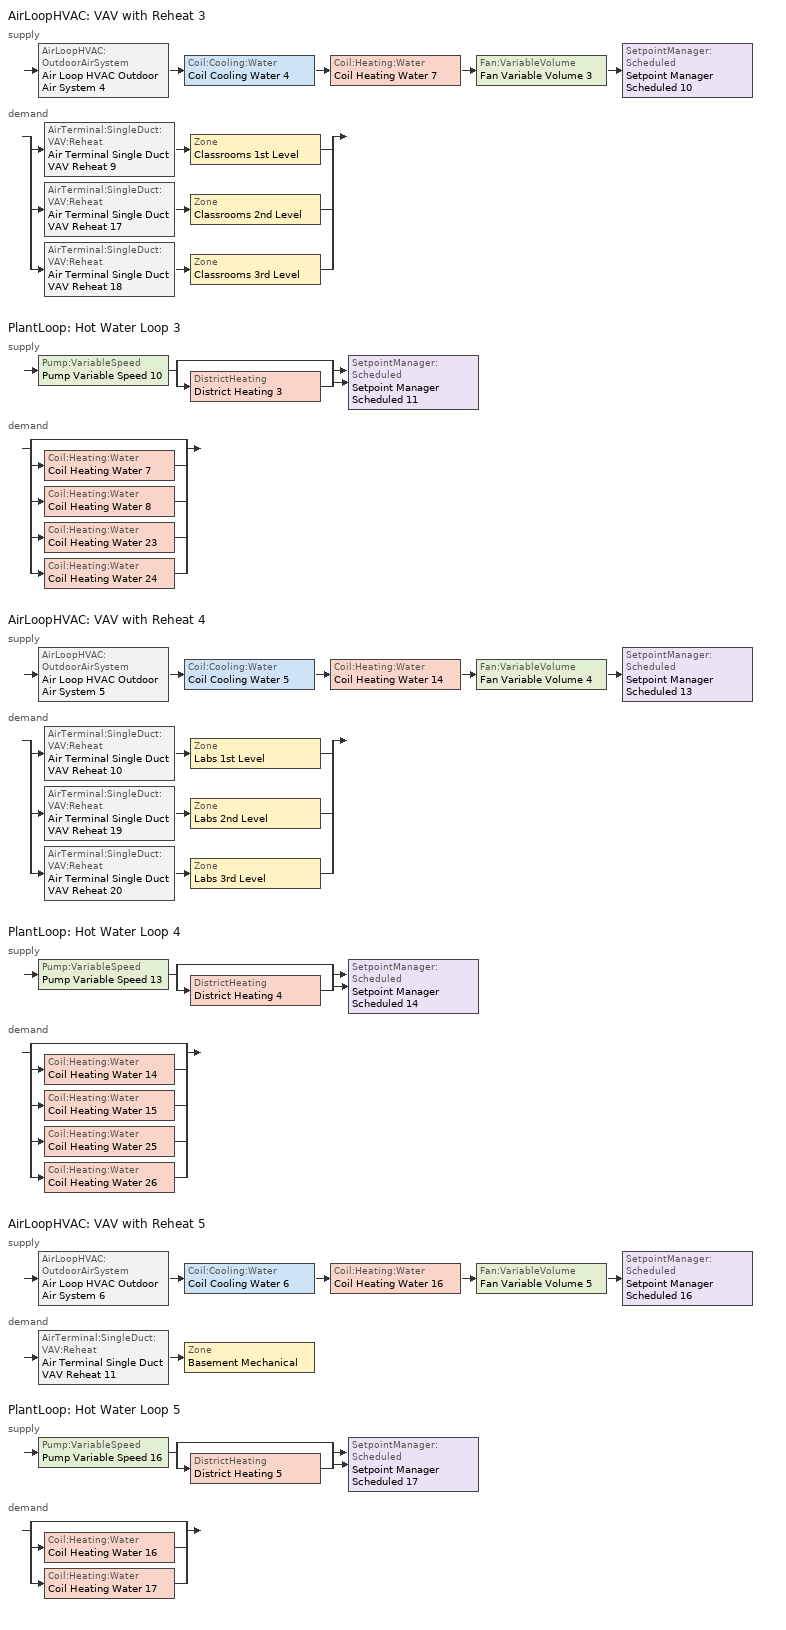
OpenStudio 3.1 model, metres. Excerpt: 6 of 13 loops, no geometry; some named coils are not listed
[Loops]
AirLoopHVAC 'VAV with Reheat 3'
 supply: AirLoopHVAC:OutdoorAirSystem 'Air Loop HVAC Outdoor Air System 4' > Coil:Cooling:Water 'Coil Cooling Water 4' > Coil:Heating:Water 'Coil Heating Water 7' > Fan:VariableVolume 'Fan Variable Volume 3' > SetpointManager:Scheduled 'Setpoint Manager Scheduled 10'
 demand: split
  | AirTerminal:SingleDuct:VAV:Reheat 'Air Terminal Single Duct VAV Reheat 9' > Zone 'Classrooms 1st Level'
  | AirTerminal:SingleDuct:VAV:Reheat 'Air Terminal Single Duct VAV Reheat 17' > Zone 'Classrooms 2nd Level'
  | AirTerminal:SingleDuct:VAV:Reheat 'Air Terminal Single Duct VAV Reheat 18' > Zone 'Classrooms 3rd Level'
PlantLoop 'Hot Water Loop 3'
 supply: Pump:VariableSpeed 'Pump Variable Speed 10' > split
  | bypass
  | DistrictHeating 'District Heating 3'
  join > SetpointManager:Scheduled 'Setpoint Manager Scheduled 11'
 demand: split
  | bypass
  | Coil:Heating:Water 'Coil Heating Water 7'
  | Coil:Heating:Water 'Coil Heating Water 8'
  | Coil:Heating:Water 'Coil Heating Water 23'
  | Coil:Heating:Water 'Coil Heating Water 24'
AirLoopHVAC 'VAV with Reheat 4'
 supply: AirLoopHVAC:OutdoorAirSystem 'Air Loop HVAC Outdoor Air System 5' > Coil:Cooling:Water 'Coil Cooling Water 5' > Coil:Heating:Water 'Coil Heating Water 14' > Fan:VariableVolume 'Fan Variable Volume 4' > SetpointManager:Scheduled 'Setpoint Manager Scheduled 13'
 demand: split
  | AirTerminal:SingleDuct:VAV:Reheat 'Air Terminal Single Duct VAV Reheat 10' > Zone 'Labs 1st Level'
  | AirTerminal:SingleDuct:VAV:Reheat 'Air Terminal Single Duct VAV Reheat 19' > Zone 'Labs 2nd Level'
  | AirTerminal:SingleDuct:VAV:Reheat 'Air Terminal Single Duct VAV Reheat 20' > Zone 'Labs 3rd Level'
PlantLoop 'Hot Water Loop 4'
 supply: Pump:VariableSpeed 'Pump Variable Speed 13' > split
  | bypass
  | DistrictHeating 'District Heating 4'
  join > SetpointManager:Scheduled 'Setpoint Manager Scheduled 14'
 demand: split
  | bypass
  | Coil:Heating:Water 'Coil Heating Water 14'
  | Coil:Heating:Water 'Coil Heating Water 15'
  | Coil:Heating:Water 'Coil Heating Water 25'
  | Coil:Heating:Water 'Coil Heating Water 26'
AirLoopHVAC 'VAV with Reheat 5'
 supply: AirLoopHVAC:OutdoorAirSystem 'Air Loop HVAC Outdoor Air System 6' > Coil:Cooling:Water 'Coil Cooling Water 6' > Coil:Heating:Water 'Coil Heating Water 16' > Fan:VariableVolume 'Fan Variable Volume 5' > SetpointManager:Scheduled 'Setpoint Manager Scheduled 16'
 demand: AirTerminal:SingleDuct:VAV:Reheat 'Air Terminal Single Duct VAV Reheat 11' > Zone 'Basement Mechanical'
PlantLoop 'Hot Water Loop 5'
 supply: Pump:VariableSpeed 'Pump Variable Speed 16' > split
  | bypass
  | DistrictHeating 'District Heating 5'
  join > SetpointManager:Scheduled 'Setpoint Manager Scheduled 17'
 demand: split
  | bypass
  | Coil:Heating:Water 'Coil Heating Water 16'
  | Coil:Heating:Water 'Coil Heating Water 17'
[Sizing:Zone] Zone Cooling Design Supply Air Temperature Input Method=SupplyAirTemperature; Zone Cooling Design Supply Air Temperature {C}=14; Zone Heating Design Supply Air Temperature Input Method=SupplyAirTemperature; Zone Heating Design Supply Air Temperature {C}=40; Zone Cooling Design Supply Air Humidity Ratio {kg-H2O/kg-air}=0.0085; Zone Heating Design Supply Air Humidity Ratio {kg-H2O/kg-air}=0.008; Cooling Design Air Flow Method=DesignDay; Heating Design Air Flow Method=DesignDay; Dedicated Outdoor Air System Control Strategy=NeutralSupplyAir; Dedicated Outdoor Air Low Setpoint Temperature for Design {C}=autosize; Dedicated Outdoor Air High Setpoint Temperature for Design {C}=autosize
Name | Zone Cooling Design Supply Air Temperature Difference {deltaC} | Zone Heating Design Supply Air Temperature Difference {deltaC} | Cooling Minimum Air Flow per Zone Floor Area {m3/s-m2} | Account for Dedicated Outdoor Air System | Design Zone Air Distribution Effectiveness in Cooling Mode | Design Zone Air Distribution Effectiveness in Heating Mode | Cooling Minimum Air Flow {m3/s}
Classrooms 1st Level; Labs 1st Level | 9.5 | 9.5 | 0.0008 | Yes | 0.9 | 0.9
Basement Mechanical | 9.5 | 9.5 | 0.0008 | Yes | 0.9 | 0.9 | 0.0005
Classrooms 2nd Level; Classrooms 3rd Level; Labs 2nd Level; Labs 3rd Level | 11.11 | 11.11 |  | No
[Zone equipment]
Classrooms 1st Level: Air Terminal Single Duct VAV Reheat 9
Basement Mechanical: PTHP, Air Terminal Single Duct VAV Reheat 11
Labs 1st Level: Air Terminal Single Duct VAV Reheat 10, Zone Exhaust Fan
Classrooms 2nd Level: Air Terminal Single Duct VAV Reheat 17
Classrooms 3rd Level: Air Terminal Single Duct VAV Reheat 18
Labs 2nd Level: Air Terminal Single Duct VAV Reheat 19, Zone Exhaust Fan 1
Labs 3rd Level: Air Terminal Single Duct VAV Reheat 20, Zone Exhaust Fan 2
[ZoneHVAC:PackagedTerminalHeatPump]
PTHP: Availability Schedule=Always On Discrete hvac_library; Supply Air Flow Rate During Cooling Operation {m3/s}=Autosize; Supply Air Flow Rate During Heating Operation {m3/s}=Autosize; Supply Air Flow Rate When No Cooling or Heating is Needed {m3/s}=Autosize; Outdoor Air Flow Rate During Cooling Operation {m3/s}=Autosize; Outdoor Air Flow Rate During Heating Operation {m3/s}=Autosize; Outdoor Air Flow Rate When No Cooling or Heating is Needed {m3/s}=Autosize; Supply Air Fan=PTHP CV Fan; Heating Coil=PTHP 1 Spd DX Htg Coil; Cooling Coil=PTHP 1 Spd DX Clg Coil; Supplemental Heating Coil=PTHP Elec Htg Backup Coil; Maximum Supply Air Temperature from Supplemental Heater {C}=Autosize
[Fan:ConstantVolume]
PTHP CV Fan: Availability Schedule=Always On Discrete hvac_library; Maximum Flow Rate {m3/s}=AutoSize
[Coil:Heating:DX:SingleSpeed]
PTHP 1 Spd DX Htg Coil: Availability Schedule=Always On Discrete hvac_library; Rated Total Heating Capacity {W}=Autosize; Rated COP {W/W}=5; Rated Air Flow Rate {m3/s}=Autosize; Rated Supply Fan Power Per Volume Flow Rate {W/(m3/s)}=773.3; Total Heating Capacity Function of Temperature Curve=OS:Curve:Biquadratic 11; Total Heating Capacity Function of Flow Fraction Curve=OS:Curve:Quadratic 14; Energy Input Ratio Function of Temperature Curve=OS:Curve:Biquadratic 12; Energy Input Ratio Function of Flow Fraction Curve=OS:Curve:Quadratic 15; Part Load Fraction Correlation Curve=OS:Curve:Quadratic 16; Defrost Strategy=Resistive; Defrost Control=Timed; Defrost Time Period Fraction=0.166667; Resistive Defrost Heater Capacity {W}=2000
[Coil:Cooling:DX:SingleSpeed]
PTHP 1 Spd DX Clg Coil: Availability Schedule=Always On Discrete hvac_library; Rated Total Cooling Capacity {W}=Autosize; Rated Sensible Heat Ratio=Autosize; Rated COP {W/W}=3; Rated Air Flow Rate {m3/s}=Autosize; Rated Evaporator Fan Power Per Volume Flow Rate {W/(m3/s)}=773.3; Total Cooling Capacity Function of Temperature Curve=OS:Curve:Biquadratic 9; Total Cooling Capacity Function of Flow Fraction Curve=OS:Curve:Quadratic 11; Energy Input Ratio Function of Temperature Curve=OS:Curve:Biquadratic 10; Energy Input Ratio Function of Flow Fraction Curve=OS:Curve:Quadratic 12; Part Load Fraction Correlation Curve=OS:Curve:Quadratic 13; Minimum Outdoor Dry-Bulb Temperature for Compressor Operation {C}=-25; Condenser Type=AirCooled; Evaporative Condenser Effectiveness=0; Evaporative Condenser Air Flow Rate {m3/s}=Autosize; Evaporative Condenser Pump Rated Power Consumption {W}=Autosize; Crankcase Heater Capacity {W}=0; Maximum Outdoor Dry-Bulb Temperature for Crankcase Heater Operation {C}=0; Basin Heater Capacity {W/K}=0; Basin Heater Setpoint Temperature {C}=10
[Coil:Heating:Electric]
PTHP Elec Htg Backup Coil: Availability Schedule=Always On Discrete hvac_library
[AirLoopHVAC] Availability Schedule=Always On Discrete; Design Supply Air Flow Rate {m3/s}=AutoSize; Design Return Air Flow Fraction of Supply Air Flow=1
VAV with Reheat 3; VAV with Reheat 4; VAV with Reheat 5
[Sizing:System] Type of Load to Size On=Sensible; Design Outdoor Air Flow Rate {m3/s}=Autosize; Central Heating Maximum System Air Flow Ratio=0.3; Preheat Design Temperature {C}=7; Preheat Design Humidity Ratio {kg-H2O/kg-Air}=0.008; Precool Design Temperature {C}=12.8; Precool Design Humidity Ratio {kg-H2O/kg-Air}=0.008; Central Cooling Design Supply Air Temperature {C}=12.8; Central Heating Design Supply Air Temperature {C}=12.8; Sizing Option=NonCoincident; 100% Outdoor Air in Cooling=Yes; 100% Outdoor Air in Heating=Yes; Central Cooling Design Supply Air Humidity Ratio {kg-H2O/kg-Air}=0.0085; Central Heating Design Supply Air Humidity Ratio {kg-H2O/kg-Air}=0.008; Cooling Design Air Flow Method=DesignDay; Cooling Design Air Flow Rate {m3/s}=0; Heating Design Air Flow Method=DesignDay; Heating Design Air Flow Rate {m3/s}=0; System Outdoor Air Method=ZoneSum; Zone Maximum Outdoor Air Fraction=1; Cooling Supply Air Flow Rate Per Floor Area {m3/s-m2}=0.00996765; Cooling Fraction of Autosized Cooling Supply Air Flow Rate=1; Cooling Supply Air Flow Rate Per Unit Cooling Capacity {m3/s-W}=3.94755e-05; Heating Supply Air Flow Rate Per Floor Area {m3/s-m2}=0.00996765; Heating Fraction of Autosized Heating Supply Air Flow Rate=1; Heating Fraction of Autosized Cooling Supply Air Flow Rate=1; Heating Supply Air Flow Rate Per Unit Heating Capacity {m3/s-W}=3.15882e-05; Cooling Design Capacity Method=CoolingDesignCapacity; Cooling Design Capacity {W}=autosize; Cooling Design Capacity Per Floor Area {W/m2}=234.7; Fraction of Autosized Cooling Design Capacity=1; Heating Design Capacity Method=HeatingDesignCapacity; Heating Design Capacity {W}=autosize; Heating Design Capacity Per Floor Area {W/m2}=157; Fraction of Autosized Heating Design Capacity=1; Central Cooling Capacity Control Method=OnOff
VAV with Reheat 3; VAV with Reheat 4; VAV with Reheat 5
[Coil:Heating:Water] Availability Schedule=Always On Discrete
Coil Heating Water 7; Coil Heating Water 8; Coil Heating Water 14; Coil Heating Water 15; Coil Heating Water 16; Coil Heating Water 17; Coil Heating Water 23; Coil Heating Water 24; Coil Heating Water 25; Coil Heating Water 26
[SetpointManager:Scheduled] Control Variable=Temperature
Name | Schedule
Setpoint Manager Scheduled 10 | Deck_Temperature 4
Setpoint Manager Scheduled 11 | Hot_Water_Temperature 4
Setpoint Manager Scheduled 13 | Deck_Temperature 5
Setpoint Manager Scheduled 14 | Hot_Water_Temperature 5
Setpoint Manager Scheduled 16 | Deck_Temperature 6
Setpoint Manager Scheduled 17 | Hot_Water_Temperature 6
[Controller:OutdoorAir] Minimum Outdoor Air Flow Rate {m3/s}=0; Maximum Outdoor Air Flow Rate {m3/s}=Autosize; Economizer Control Type=NoEconomizer; Economizer Control Action Type=ModulateFlow; Economizer Maximum Limit Dry-Bulb Temperature {C}=28; Economizer Maximum Limit Enthalpy {J/kg}=64000; Economizer Minimum Limit Dry-Bulb Temperature {C}=-100; Lockout Type=NoLockout; Minimum Limit Type=FixedMinimum; High Humidity Control=No; Heat Recovery Bypass Control Type=BypassWhenWithinEconomizerLimits
Name | Controller Mechanical Ventilation
Controller Outdoor Air 4 | Controller Mechanical Ventilation 4
Controller Outdoor Air 5 | Controller Mechanical Ventilation 5
Controller Outdoor Air 6 | Controller Mechanical Ventilation 6
[Controller:MechanicalVentilation] Availability Schedule=Always On Discrete; System Outdoor Air Method=ZoneSum
Controller Mechanical Ventilation 4; Controller Mechanical Ventilation 5; Controller Mechanical Ventilation 6
[AirLoopHVAC:OutdoorAirSystem]
Name | Controller
Air Loop HVAC Outdoor Air System 4 | Controller Outdoor Air 4
Air Loop HVAC Outdoor Air System 5 | Controller Outdoor Air 5
Air Loop HVAC Outdoor Air System 6 | Controller Outdoor Air 6
[PlantLoop] Fluid Type=Water; Glycol Concentration=0; Plant Loop Volume {m3}=Autocalculate; Load Distribution Scheme=Optimal
Hot Water Loop 3; Hot Water Loop 4; Hot Water Loop 5
[Sizing:Plant] Loop Type=Heating; Design Loop Exit Temperature {C}=82; Loop Design Temperature Difference {deltaC}=11; Sizing Option=NonCoincident; Zone Timesteps in Averaging Window=1; Coincident Sizing Factor Mode=None
Hot Water Loop 3; Hot Water Loop 4; Hot Water Loop 5
[Pump:VariableSpeed] Pump Control Type=Intermittent; Skin Loss Radiative Fraction=0.5; Design Power Sizing Method=PowerPerFlowPerPressure; Design Electric Power per Unit Flow Rate {W/(m3/s)}=348701.1; Design Shaft Power per Unit Flow Rate per Unit Head {W-s/m3-Pa}=1.28205; Design Minimum Flow Rate Fraction=0
Pump Variable Speed 10; Pump Variable Speed 13; Pump Variable Speed 16
[Controller:WaterCoil] Action=Normal; Minimum Actuated Flow {m3/s}=0
Name | Water Coil
Controller Water Coil 7 | Coil Heating Water 7
Controller Water Coil 9 | Coil Heating Water 14
Controller Water Coil 11 | Coil Heating Water 16
[AirTerminal:SingleDuct:VAV:Reheat] Availability Schedule=Always On Discrete; Maximum Air Flow Rate {m3/s}=AutoSize; Zone Minimum Air Flow Input Method=Constant; Constant Minimum Air Flow Fraction=0.3; Fixed Minimum Air Flow Rate {m3/s}=0; Maximum Hot Water or Steam Flow Rate {m3/s}=AutoSize; Minimum Hot Water or Steam Flow Rate {m3/s}=0; Convergence Tolerance=0.001; Damper Heating Action=Normal; Maximum Flow per Zone Floor Area During Reheat {m3/s-m2}=AutoSize; Maximum Flow Fraction During Reheat=AutoSize; Maximum Reheat Air Temperature {C}=35; Control For Outdoor Air=No
Name | Reheat Coil
Air Terminal Single Duct VAV Reheat 9 | Coil Heating Water 8
Air Terminal Single Duct VAV Reheat 10 | Coil Heating Water 15
Air Terminal Single Duct VAV Reheat 11 | Coil Heating Water 17
Air Terminal Single Duct VAV Reheat 17 | Coil Heating Water 23
Air Terminal Single Duct VAV Reheat 18 | Coil Heating Water 24
Air Terminal Single Duct VAV Reheat 19 | Coil Heating Water 25
Air Terminal Single Duct VAV Reheat 20 | Coil Heating Water 26
[DistrictHeating] Nominal Capacity {W}=1000000
District Heating 3; District Heating 4; District Heating 5
[Fan:VariableVolume] Availability Schedule=Always On Discrete; Fan Total Efficiency=0.6045; Pressure Rise {Pa}=2000; Maximum Flow Rate {m3/s}=Autosize; Fan Power Minimum Flow Rate Input Method=FixedFlowRate; Fan Power Minimum Flow Fraction=0; Fan Power Minimum Air Flow Rate {m3/s}=0; Motor Efficiency=0.93; Motor In Airstream Fraction=1; Fan Power Coefficient 1=0.0407599; Fan Power Coefficient 2=0.088045; Fan Power Coefficient 3=-0.0729261; Fan Power Coefficient 4=0.94374; Fan Power Coefficient 5=0
Fan Variable Volume 3; Fan Variable Volume 4; Fan Variable Volume 5
[Fan:ZoneExhaust] Availability Schedule=SecondarySchool Bldg Occ; Fan Total Efficiency=0.6; Pressure Rise {Pa}=50; Maximum Flow Rate {m3/s}=0.1; System Availability Manager Coupling Mode=Decoupled
Zone Exhaust Fan; Zone Exhaust Fan 1; Zone Exhaust Fan 2
[Schedule:Ruleset]
Name | Default Day Schedule | Summer Design Day Schedule | Winter Design Day Schedule
SecondarySchool Bldg Occ | SecondarySchool Bldg Occ Default | SecondarySchool Bldg Occ Summer Design Day | SecondarySchool Bldg Occ Winter Design Day
Deck_Temperature 4 | Deck_Temperature_Default 4 | Deck_Temperature_Summer_Design_Day 4 | Deck_Temperature_Winter_Design_Day 4
Hot_Water_Temperature 4 | Hot_Water_Temperature_Default 4 | Hot_Water_Temperature_Summer_Design_Day 4 | Hot_Water_Temperature_Winter_Design_Day 4
Deck_Temperature 5 | Deck_Temperature_Default 5 | Deck_Temperature_Summer_Design_Day 5 | Deck_Temperature_Winter_Design_Day 5
Hot_Water_Temperature 5 | Hot_Water_Temperature_Default 5 | Hot_Water_Temperature_Summer_Design_Day 5 | Hot_Water_Temperature_Winter_Design_Day 5
Deck_Temperature 6 | Deck_Temperature_Default 6 | Deck_Temperature_Summer_Design_Day 6 | Deck_Temperature_Winter_Design_Day 6
Hot_Water_Temperature 6 | Hot_Water_Temperature_Default 6 | Hot_Water_Temperature_Summer_Design_Day 6 | Hot_Water_Temperature_Winter_Design_Day 6
[Schedule:Day]
SecondarySchool Bldg Occ Default: 8, 0, 0, 16, 0, 0.7, 21, 0, 0.15, 24, 0, 0
SecondarySchool Bldg Occ Summer Design Day: 8, 0, 0, 21, 0, 0.15, 24, 0, 0
SecondarySchool Bldg Occ Winter Design Day: 24, 0, 0
SecondarySchool Bldg Occ Wknd Day 2: 24, 0, 0.277795
SecondarySchool Bldg Occ Wkdy Day: 8, 0, 0.145614, 16, 0, 0.7, 21, 0, 0.296951, 24, 0, 0.0709027
SecondarySchool Bldg Occ Wknd Day 1: 24, 0, 0.136035
SecondarySchool Bldg Occ Wkdy|SmrDsn Day: 8, 0, 0.287373, 21, 0, 0.858241, 24, 0, 0.532578
SecondarySchool Bldg Occ Wknd Day: 24, 0, 0.145614
Deck_Temperature_Default 4; Deck_Temperature_Summer_Design_Day 4; Deck_Temperature_Winter_Design_Day 4; Deck_Temperature_Default 5; Deck_Temperature_Summer_Design_Day 5; Deck_Temperature_Winter_Design_Day 5; Deck_Temperature_Default 6; Deck_Temperature_Summer_Design_Day 6; Deck_Temperature_Winter_Design_Day 6: 24, 0, 12.8
Hot_Water_Temperature_Default 4; Hot_Water_Temperature_Summer_Design_Day 4; Hot_Water_Temperature_Winter_Design_Day 4; Hot_Water_Temperature_Default 5; Hot_Water_Temperature_Summer_Design_Day 5; Hot_Water_Temperature_Winter_Design_Day 5; Hot_Water_Temperature_Default 6; Hot_Water_Temperature_Summer_Design_Day 6; Hot_Water_Temperature_Winter_Design_Day 6: 24, 0, 67
[Schedule:Rule] Schedule Ruleset=SecondarySchool Bldg Occ; Date Specification Type=DateRange; Start Day=1
Name | Rule Order | Day Schedule | Apply Sunday | Apply Saturday | Start Month | End Month | End Day | Apply Monday | Apply Tuesday | Apply Wednesday | Apply Thursday | Apply Friday
Schedule Rule 174 | 0 | SecondarySchool Bldg Occ Wknd Day 2 | Yes | Yes | 9 | 12 | 31
Schedule Rule 173 | 1 | SecondarySchool Bldg Occ Wkdy Day |  |  | 9 | 12 | 31 | Yes | Yes | Yes | Yes | Yes
Schedule Rule 172 | 2 | SecondarySchool Bldg Occ Wknd Day 1 | Yes | Yes | 7 | 9 | 1
Schedule Rule 171 | 3 | SecondarySchool Bldg Occ Wkdy|SmrDsn Day |  |  | 7 | 9 | 1 | Yes | Yes | Yes | Yes | Yes
Schedule Rule 170 | 4 | SecondarySchool Bldg Occ Wknd Day | Yes | Yes | 1 | 6 | 30
[Schedule:Constant] Value=1
Always On Discrete hvac_library; Always On Discrete
[Curve:Biquadratic]
Name | Coefficient1 Constant | Coefficient2 x | Coefficient3 x**2 | Coefficient4 y | Coefficient5 y**2 | Coefficient6 x*y | Minimum Value of x {BasedOnField A2} | Maximum Value of x {BasedOnField A2} | Minimum Value of y {BasedOnField A3} | Maximum Value of y {BasedOnField A3}
OS:Curve:Biquadratic 11 | 0.758746 | 0 | 0 | 0.027626 | 0.000148716 | 0 | 0 | 1 | 0 | 1
OS:Curve:Biquadratic 12 | 1.19248 | -0.0300438 | 0.00103745 | 0 | 0 | 0 | -20 | 20 | 0 | 1
OS:Curve:Biquadratic 9 | 0.42415 | 0.04426 | -0.00042 | 0.00333 | -8e-05 | -0.00021 | 17 | 22 | 13 | 46
OS:Curve:Biquadratic 10 | 1.23649 | -0.02431 | 0.00057 | -0.01434 | 0.00063 | -0.00038 | 17 | 22 | 13 | 46
[Curve:Quadratic]
Name | Coefficient1 Constant | Coefficient2 x | Coefficient3 x**2 | Minimum Value of x {BasedOnField A2} | Maximum Value of x {BasedOnField A2}
OS:Curve:Quadratic 14 | 0.84 | 0.16 | 0 | 0.5 | 1.5
OS:Curve:Quadratic 15 | 1.3824 | -0.4336 | 0.0512 | 0 | 1
OS:Curve:Quadratic 16 | 0.85 | 0.15 | 0 | 0 | 1
OS:Curve:Quadratic 11 | 0.77136 | 0.34053 | -0.11088 | 0.75918 | 1.13877
OS:Curve:Quadratic 12 | 1.2055 | -0.32953 | 0.12308 | 0.75918 | 1.13877
OS:Curve:Quadratic 13 | 0.771 | 0.229 | 0 | 0 | 1
